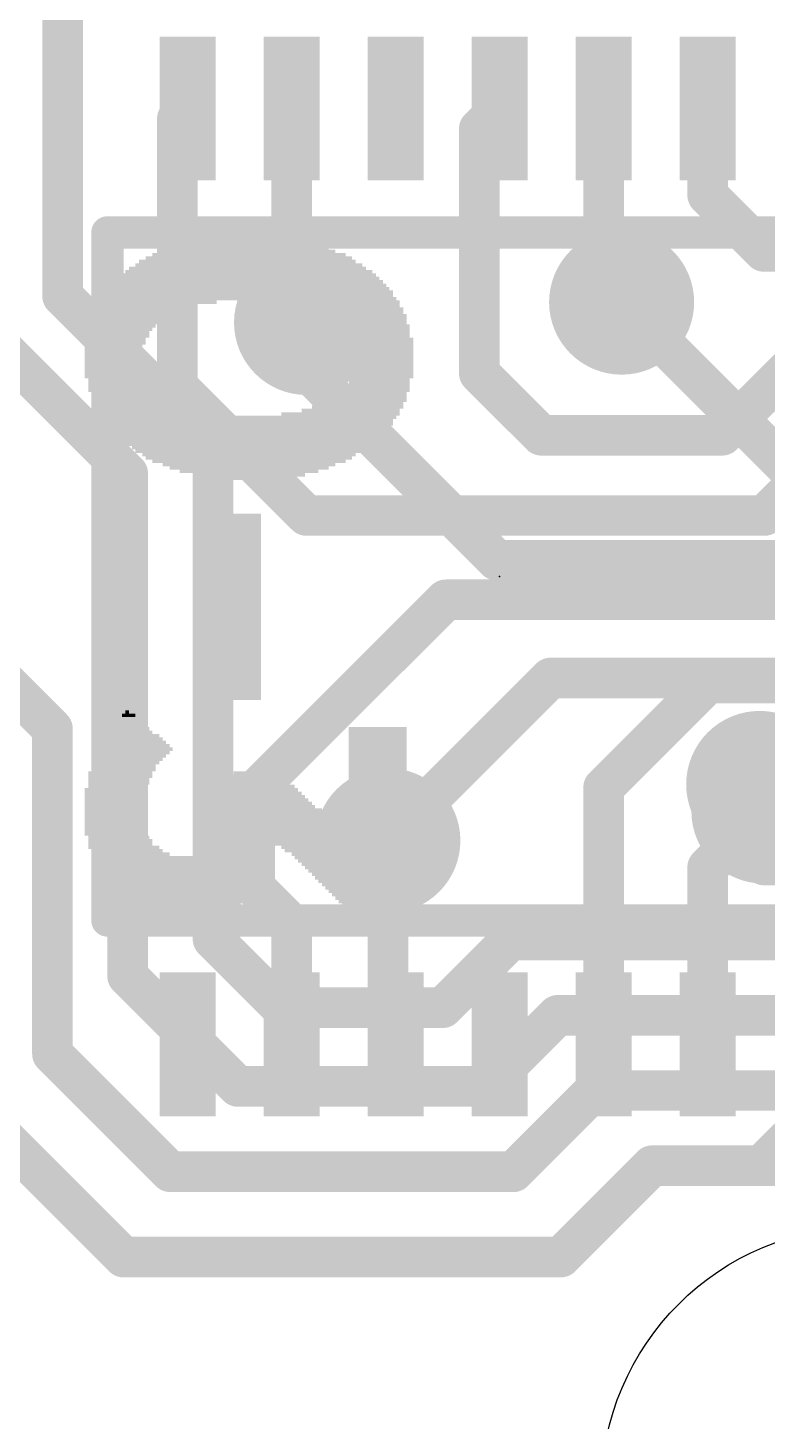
# Model space of a CAD drawing. Extents: x -0.1 to 50.9, y -0.1 to 23.
# Drawn here: x 4.93 to 9.55, y 6.15 to 14.86 of the extents above; entities that cross this region are included whole.
import ezdxf

# ---------------------------------------------------------------- set-up
doc = ezdxf.new("R2010")
doc.units = 0
for name, color, linetype in [('1', 12, 'CONTINUOUS'), ('16', 5, 'CONTINUOUS'), ('18', 110, 'CONTINUOUS'), ('20', 53, 'CONTINUOUS'), ('200', 40, 'CONTINUOUS'), ('22', 6, 'CONTINUOUS'), ('24', 53, 'CONTINUOUS')]:
    doc.layers.add(name, color=color, linetype=linetype)

# ---------------------------------------------------------------- blocks, each defined once
blk = doc.blocks.new('RECT')
blk.add_solid([(-0.5, -0.5), (0.5, -0.5), (-0.5, 0.5), (0.5, 0.5)])
blk = doc.blocks.new('ROUNDV')
at = {"const_width": 0.5}
blk.add_lwpolyline([(0, -0.25, 1), (0, 0.25, 1), (0, -0.25)], format="xyb", dxfattribs=at)

msp = doc.modelspace()

# ---------------------------------------------------------------- linework, layer by layer
at = {"layer": '1', "const_width": 0.254}
for points in [[(5.1435, 15.113), (5.1435, 13.1817)], [(4.2835, 13.34), (5.5499, 12.0736)], [(5.1435, 13.1817), (6.0833, 12.2419)], [(8.636, 13.1445), (9.7155, 12.065)], [(6.6675, 13.0175), (6.6675, 12.7192)], [(7.8551, 11.5316), (6.6675, 12.7192)], [(6.0833, 12.2419), (6.0833, 9.1632)], [(5.5499, 12.0736), (5.5499, 8.9313)], [(7.8551, 11.5316), (10.2648, 11.5316)], [(4.7575, 10.8), (5.08, 10.4775)], [(7.1755, 9.779), (8.1915, 10.795)], [(10.287, 10.795), (8.1915, 10.795)], [(5.08, 10.4775), (5.08, 8.4455)], [(9.525, 9.6266), (9.525, 9.9632)], [(10.0108, 9.6266), (9.525, 9.6266)], [(6.0833, 9.1632), (6.512, 8.7345)], [(7.5183, 8.7345), (7.9405, 9.1567)], [(7.9405, 9.1567), (10.6807, 9.1567)], [(5.5499, 8.9313), (6.2389, 8.2423)], [(6.512, 8.7345), (7.5183, 8.7345)], [(7.7913, 8.2423), (8.2358, 8.6868)], [(8.2358, 8.6868), (11.303, 8.6868)], [(5.08, 8.4455), (5.8166, 7.7089)], [(4.44, 8.26), (5.5245, 7.1755)], [(6.2389, 8.2423), (7.7913, 8.2423)], [(7.9597, 7.7089), (8.4677, 8.2169)], [(8.4677, 8.2169), (11.7094, 8.2169)], [(8.255, 7.1755), (8.8265, 7.747)], [(8.8265, 7.747), (12.3825, 7.747)], [(5.8166, 7.7089), (7.9597, 7.7089)], [(5.5245, 7.1755), (8.255, 7.1755)]]:
    msp.add_lwpolyline(points, dxfattribs=at)
at = {"layer": '1', "const_width": 0.127}
for points in [[(5.1884, 13.2266, 1), (5.0986, 13.1368)], [(5.08, 13.1817, 1), (5.207, 13.1817)], [(8.6809, 13.1894, 1), (8.5911, 13.0996)], [(6.731, 13.0175, 1), (6.604, 13.0175)], [(6.7124, 12.7641, 1), (6.6226, 12.6743)], [(6.604, 12.7192, 1), (6.731, 12.7192)], [(6.1468, 12.2419, 1), (6.0198, 12.2419)], [(6.0384, 12.197, 1), (6.1282, 12.2868)], [(5.6134, 12.0736, 1), (5.4864, 12.0736)], [(5.505, 12.0286, 1), (5.5948, 12.1185)], [(7.8551, 11.5951, 1), (7.8551, 11.4681)], [(7.8102, 11.4867, 1), (7.9, 11.5765)], [(8.1915, 10.8585, 1), (8.1915, 10.7315)], [(8.2364, 10.7501, 1), (8.1466, 10.8399)], [(5.1435, 10.4775, 1), (5.0165, 10.4775)], [(5.0351, 10.4326, 1), (5.1249, 10.5224)], [(9.5885, 9.9632, 1), (9.4615, 9.9632)], [(7.1306, 9.8239, 1), (7.2204, 9.7341)], [(9.525, 9.6901, 1), (9.525, 9.5631)], [(9.4615, 9.6266, 1), (9.5885, 9.6266)], [(6.1282, 9.2081, 1), (6.0384, 9.1183)], [(7.9405, 9.2202, 1), (7.9405, 9.0932)], [(7.9854, 9.1118, 1), (7.8956, 9.2016)], [(6.0198, 9.1632, 1), (6.1468, 9.1632)], [(5.5948, 8.9762, 1), (5.505, 8.8864)], [(5.4864, 8.9313, 1), (5.6134, 8.9313)], [(6.512, 8.798, 1), (6.512, 8.671)], [(6.4671, 8.6896, 1), (6.5569, 8.7794)], [(7.4734, 8.7794, 1), (7.5632, 8.6896)], [(7.5183, 8.671, 1), (7.5183, 8.798)], [(8.2358, 8.7503, 1), (8.2358, 8.6233)], [(8.2807, 8.6419, 1), (8.1909, 8.7317)], [(5.1249, 8.4904, 1), (5.0351, 8.4006)], [(5.0165, 8.4455, 1), (5.1435, 8.4455)], [(6.2389, 8.3058, 1), (6.2389, 8.1788)], [(7.7913, 8.1788, 1), (7.7913, 8.3058)], [(6.194, 8.1974, 1), (6.2838, 8.2872)], [(7.7464, 8.2872, 1), (7.8362, 8.1974)], [(8.4677, 8.2804, 1), (8.4677, 8.1534)], [(8.5126, 8.172, 1), (8.4228, 8.2618)], [(8.8265, 7.8105, 1), (8.8265, 7.6835)], [(8.8714, 7.7021, 1), (8.7816, 7.7919)], [(5.8166, 7.7724, 1), (5.8166, 7.6454)], [(5.7717, 7.664, 1), (5.8615, 7.7538)], [(7.9148, 7.7538, 1), (8.0046, 7.664)], [(7.9597, 7.6454, 1), (7.9597, 7.7724)], [(5.5245, 7.239, 1), (5.5245, 7.112)], [(5.4796, 7.1306, 1), (5.5694, 7.2204)], [(8.2101, 7.2204, 1), (8.2999, 7.1306)], [(8.255, 7.112, 1), (8.255, 7.239)]]:
    msp.add_lwpolyline(points, format="xyb", dxfattribs=at)
at = {"layer": '16', "const_width": 0.254}
for points in [[(5.924, 14.355), (5.8605, 14.2915)], [(6.574, 14.355), (6.574, 13.111)], [(7.874, 14.355), (7.747, 14.228)], [(8.524, 14.355), (8.524, 13.2565)], [(9.174, 14.355), (9.174, 13.813)], [(5.8605, 14.2915), (5.8605, 12.618)], [(7.747, 14.228), (7.747, 12.7)], [(9.174, 13.813), (9.525, 13.462)], [(9.525, 13.462), (10.2235, 13.462)], [(8.524, 13.2565), (8.636, 13.1445)], [(6.574, 13.111), (6.6675, 13.0175)], [(7.747, 12.7), (8.1343, 12.3127)], [(9.2646, 12.3127), (9.682, 12.73)], [(5.8605, 12.618), (6.6675, 11.811)], [(8.1343, 12.3127), (9.2646, 12.3127)], [(9.5282, 11.811), (9.8124, 12.0951)], [(6.6675, 11.811), (9.5282, 11.811)], [(6.3437, 10.0902), (7.5375, 11.284)], [(7.5375, 11.284), (11.469, 11.284)], [(8.524, 10.1115), (9.1775, 10.765)], [(10.7705, 10.765), (9.1775, 10.765)], [(6.3437, 9.487), (6.3437, 10.0902)], [(8.524, 8.505), (8.524, 10.1115)], [(9.525, 9.9632), (9.174, 9.6121)], [(7.1755, 9.779), (7.1755, 8.5535)], [(9.174, 9.6121), (9.174, 8.505)], [(6.574, 9.2567), (6.3437, 9.487)], [(6.574, 8.505), (6.574, 9.2567)], [(7.224, 8.505), (7.1755, 8.5535)], [(9.824, 8.063), (9.508, 7.747)]]:
    msp.add_lwpolyline(points, dxfattribs=at)
at = {"layer": '16', "const_width": 0.127}
for points in [[(5.9689, 14.3101, 1), (5.8791, 14.3999)], [(6.6375, 14.355, 1), (6.5105, 14.355)], [(7.9189, 14.3101, 1), (7.8291, 14.3999)], [(8.5875, 14.355, 1), (8.4605, 14.355)], [(9.2375, 14.355, 1), (9.1105, 14.355)], [(5.924, 14.2915, 1), (5.797, 14.2915)], [(5.8156, 14.3364, 1), (5.9054, 14.2466)], [(7.8105, 14.228, 1), (7.6835, 14.228)], [(7.7021, 14.2729, 1), (7.7919, 14.1831)], [(9.2189, 13.8579, 1), (9.1291, 13.7681)], [(9.1105, 13.813, 1), (9.2375, 13.813)], [(9.525, 13.5255, 1), (9.525, 13.3985)], [(9.4801, 13.4171, 1), (9.5699, 13.5069)], [(8.5689, 13.3014, 1), (8.4791, 13.2116)], [(6.6189, 13.1559, 1), (6.5291, 13.0661)], [(8.4605, 13.2565, 1), (8.5875, 13.2565)], [(8.5911, 13.0996, 1), (8.6809, 13.1894)], [(6.5105, 13.111, 1), (6.6375, 13.111)], [(6.6226, 12.9726, 1), (6.7124, 13.0624)], [(7.7919, 12.7449, 1), (7.7021, 12.6551)], [(5.9054, 12.6629, 1), (5.8156, 12.5731)], [(7.6835, 12.7, 1), (7.8105, 12.7)], [(5.797, 12.618, 1), (5.924, 12.618)], [(8.1343, 12.3762, 1), (8.1343, 12.2492)], [(8.0894, 12.2677, 1), (8.1793, 12.3576)], [(9.2197, 12.3576, 1), (9.3096, 12.2677)], [(9.2646, 12.2492, 1), (9.2646, 12.3762)], [(6.6675, 11.8745, 1), (6.6675, 11.7475)], [(9.5282, 11.7475, 1), (9.5282, 11.8745)], [(6.6226, 11.7661, 1), (6.7124, 11.8559)], [(9.4833, 11.8559, 1), (9.5731, 11.7661)], [(7.5375, 11.3475, 1), (7.5375, 11.2205)], [(7.5824, 11.2391, 1), (7.4926, 11.3289)], [(9.1775, 10.8285, 1), (9.1775, 10.7015)], [(9.2224, 10.7201, 1), (9.1326, 10.8099)], [(6.4072, 10.0902, 1), (6.2801, 10.0902)], [(6.2987, 10.1351, 1), (6.3886, 10.0452)], [(8.5875, 10.1115, 1), (8.4605, 10.1115)], [(8.4791, 10.1564, 1), (8.5689, 10.0666)], [(9.5699, 9.9182, 1), (9.4801, 10.0081)], [(7.239, 9.779, 1), (7.112, 9.779)], [(9.2375, 9.6121, 1), (9.1105, 9.6121)], [(9.1291, 9.6571, 1), (9.2189, 9.5672)], [(6.3886, 9.5319, 1), (6.2987, 9.4421)], [(6.2801, 9.487, 1), (6.4072, 9.487)], [(6.6375, 9.2567, 1), (6.5105, 9.2567)], [(6.5291, 9.2118, 1), (6.6189, 9.3016)], [(7.2204, 8.5984, 1), (7.1306, 8.5086)], [(6.5105, 8.505, 1), (6.6375, 8.505)], [(7.112, 8.5535, 1), (7.239, 8.5535)], [(7.1791, 8.4601, 1), (7.2689, 8.5499)], [(8.4605, 8.505, 1), (8.5875, 8.505)], [(9.1105, 8.505, 1), (9.2375, 8.505)], [(9.4631, 7.7919, 1), (9.5529, 7.7021)]]:
    msp.add_lwpolyline(points, format="xyb", dxfattribs=at)
at = {"layer": '20'}
msp.add_circle((10.16, 5.715), 1.651, dxfattribs=at)
at = {"layer": '22', "const_width": 0.2032}
for points in [[(10.324, 13.58), (5.424, 13.58)], [(5.424, 13.58), (5.424, 9.28)], [(5.424, 9.28), (10.324, 9.28)]]:
    msp.add_lwpolyline(points, dxfattribs=at)
at = {"layer": '22'}
for points, const_width in [([(5.424, 13.6308, 1), (5.424, 13.5292)], 0.1016), ([(5.4748, 13.58, 1), (5.3732, 13.58)], 0.1016), ([(9.499, 9.9002, 1), (9.499, 10.3598, 1), (9.499, 9.9002)], 0.4596), ([(5.424, 9.3308, 1), (5.424, 9.2292)], 0.1016), ([(5.3732, 9.28, 1), (5.4748, 9.28)], 0.1016)]:
    msp.add_lwpolyline(points, format="xyb", dxfattribs=dict(at, const_width=const_width))
at = {"layer": '24'}
msp.add_point((7.874, 11.43), dxfattribs=at)

# ---------------------------------------------------------------- block references
at = {"layer": '16', "xscale": 0.35, "yscale": 0.9}
for p in [(5.924, 14.355), (6.574, 14.355), (7.224, 14.355), (7.874, 14.355), (8.524, 14.355), (9.174, 14.355)]:
    msp.add_blockref('RECT', p, dxfattribs=at)
at = {"layer": '16', "xscale": 0.35, "yscale": 0.9, "rotation": 180}
for p in [(5.924, 8.505), (6.574, 8.505), (7.224, 8.505), (7.874, 8.505), (8.524, 8.505), (9.174, 8.505)]:
    msp.add_blockref('RECT', p, dxfattribs=at)
at = {"layer": '18', "xscale": 0.9064, "yscale": 0.9064}
for p in [(8.636, 13.1445), (8.636, 13.1445), (6.6675, 13.0175), (6.6675, 13.0175), (9.525, 9.9632), (9.525, 9.9632), (7.1755, 9.779), (7.1755, 9.779)]:
    msp.add_blockref('ROUNDV', p, dxfattribs=at)
at = {"layer": '200'}
for p, xscale, yscale in [((6.3081, 13.5043), 0.8661, 0.0211), ((6.3081, 13.5255), 0.6985, 0.0213), ((6.2979, 13.5467), 0.4242, 0.0211), ((6.3068, 13.4197), 1.2903, 0.0211), ((6.3081, 13.4408), 1.2065, 0.0211), ((6.2979, 13.462), 1.0998, 0.0213), ((6.3081, 13.4832), 0.9931, 0.0211), ((6.3081, 13.3138), 1.5875, 0.0211), ((6.3068, 13.335), 1.5443, 0.0213), ((6.2979, 13.3562), 1.4808, 0.0211), ((6.3068, 13.3773), 1.4173, 0.0211), ((6.2979, 13.3985), 1.3538, 0.0213), ((6.3081, 13.2292), 1.7551, 0.0211), ((6.3081, 13.2503), 1.7145, 0.0211), ((6.3081, 13.2715), 1.6739, 0.0213), ((6.3081, 13.2927), 1.6281, 0.0211), ((5.7366, 13.1445), 0.7391, 0.0213), ((6.3081, 13.1657), 1.8415, 0.0211), ((6.3081, 13.208), 1.8009, 0.0213), ((6.3081, 13.1868), 1.8009, 0.0211), ((6.8796, 13.1445), 0.7391, 0.0213), ((5.5677, 13.0598), 0.4877, 0.0211), ((5.6299, 13.1022), 0.5715, 0.0211), ((5.5982, 13.081), 0.508, 0.0213), ((5.6731, 13.1233), 0.6121, 0.0211), ((6.9431, 13.1233), 0.6121, 0.0211), ((6.9964, 13.1022), 0.5512, 0.0211), ((7.018, 13.081), 0.508, 0.0213), ((7.0485, 13.0598), 0.4877, 0.0211), ((5.5143, 12.9963), 0.4216, 0.0211), ((5.5042, 12.9752), 0.4013, 0.0211), ((5.5359, 13.0175), 0.4242, 0.0213), ((5.5563, 13.0387), 0.4648, 0.0211), ((7.0701, 13.0387), 0.4445, 0.0211), ((7.0803, 13.0175), 0.4242, 0.0213), ((7.1006, 12.9963), 0.4242, 0.0211), ((7.112, 12.9752), 0.4013, 0.0211), ((5.4712, 12.9117), 0.381, 0.0211), ((5.4712, 12.8905), 0.381, 0.0213), ((5.494, 12.954), 0.381, 0.0213), ((5.494, 12.9328), 0.381, 0.0211), ((7.1222, 12.954), 0.381, 0.0213), ((7.1222, 12.9328), 0.381, 0.0211), ((7.1438, 12.9117), 0.3835, 0.0211), ((7.1438, 12.8905), 0.3835, 0.0213), ((5.461, 12.8693), 0.3607, 0.0211), ((5.461, 12.8482), 0.3607, 0.0211), ((5.461, 12.827), 0.3607, 0.0213), ((5.461, 12.8058), 0.3607, 0.0211), ((7.1552, 12.8693), 0.3607, 0.0211), ((7.1552, 12.8482), 0.3607, 0.0211), ((7.1552, 12.827), 0.3607, 0.0213), ((7.1552, 12.8058), 0.3607, 0.0211), ((5.461, 12.7847), 0.3607, 0.0211), ((5.461, 12.7635), 0.3607, 0.0213), ((5.461, 12.7423), 0.3607, 0.0211), ((5.461, 12.7212), 0.3607, 0.0211), ((7.1552, 12.7847), 0.3607, 0.0211), ((7.1552, 12.7635), 0.3607, 0.0213), ((7.1552, 12.7423), 0.3607, 0.0211), ((7.1552, 12.7212), 0.3607, 0.0211), ((5.4712, 12.7), 0.381, 0.0213), ((5.4712, 12.6788), 0.381, 0.0211), ((5.494, 12.6577), 0.381, 0.0211), ((5.494, 12.6365), 0.381, 0.0213), ((7.1222, 12.6577), 0.381, 0.0211), ((7.1222, 12.6365), 0.381, 0.0213), ((7.1438, 12.7), 0.3835, 0.0213), ((7.1438, 12.6788), 0.3835, 0.0211), ((5.5042, 12.6153), 0.4013, 0.0211), ((5.5143, 12.5942), 0.4216, 0.0211), ((5.5359, 12.573), 0.4242, 0.0213), ((5.5461, 12.5518), 0.4445, 0.0211), ((5.5677, 12.5307), 0.4877, 0.0211), ((7.0485, 12.5307), 0.4877, 0.0211), ((7.0599, 12.5518), 0.4648, 0.0211), ((7.0803, 12.573), 0.4242, 0.0213), ((7.1006, 12.5942), 0.4242, 0.0211), ((7.112, 12.6153), 0.4013, 0.0211), ((5.5982, 12.5095), 0.508, 0.0213), ((5.6198, 12.4883), 0.5512, 0.0211), ((5.6731, 12.4672), 0.6121, 0.0211), ((5.7366, 12.446), 0.7391, 0.0213), ((6.8796, 12.446), 0.7391, 0.0213), ((6.9431, 12.4672), 0.6121, 0.0211), ((6.9863, 12.4883), 0.5715, 0.0211), ((7.018, 12.5095), 0.508, 0.0213), ((6.3081, 12.4248), 1.8415, 0.0211), ((6.3081, 12.4037), 1.8009, 0.0211), ((6.3081, 12.3825), 1.8009, 0.0213), ((6.3081, 12.3613), 1.7551, 0.0211), ((6.3081, 12.3402), 1.7145, 0.0211), ((6.3081, 12.319), 1.6739, 0.0213), ((6.3081, 12.2978), 1.6281, 0.0211), ((6.3081, 12.2767), 1.5875, 0.0211), ((6.3068, 12.2555), 1.5443, 0.0213), ((6.3081, 12.2343), 1.4605, 0.0211), ((6.3068, 12.2132), 1.4173, 0.0211), ((6.3081, 12.192), 1.3335, 0.0213), ((6.3068, 12.1708), 1.2903, 0.0211), ((6.3081, 12.1497), 1.2065, 0.0211), ((6.3081, 12.1285), 1.0795, 0.0213), ((6.3081, 12.1073), 0.9931, 0.0211), ((6.3081, 12.0862), 0.8661, 0.0211), ((6.3081, 12.065), 0.6985, 0.0213), ((6.3182, 12.0438), 0.4242, 0.0211), ((6.2027, 11.811), 0.3607, 0.0213), ((6.2027, 11.7898), 0.3607, 0.0211), ((6.2027, 11.7687), 0.3607, 0.0211), ((6.2027, 11.7475), 0.3607, 0.0213), ((6.2027, 11.7263), 0.3607, 0.0211), ((6.2027, 11.7052), 0.3607, 0.0211), ((6.2027, 11.684), 0.3607, 0.0213), ((6.2027, 11.6628), 0.3607, 0.0211), ((6.2027, 11.6417), 0.3607, 0.0211), ((6.2027, 11.6205), 0.3607, 0.0213), ((6.2027, 11.5993), 0.3607, 0.0211), ((6.2027, 11.5782), 0.3607, 0.0211), ((6.2027, 11.557), 0.3607, 0.0213), ((6.2027, 11.5358), 0.3607, 0.0211), ((6.2027, 11.5147), 0.3607, 0.0211), ((6.2027, 11.4935), 0.3607, 0.0213), ((6.2027, 11.4723), 0.3607, 0.0211), ((6.2027, 11.4512), 0.3607, 0.0211), ((6.2027, 11.43), 0.3607, 0.0213), ((6.2027, 11.4088), 0.3607, 0.0211), ((6.2027, 11.3877), 0.3607, 0.0211), ((6.2027, 11.3665), 0.3607, 0.0213), ((6.2027, 11.3453), 0.3607, 0.0211), ((6.2027, 11.3242), 0.3607, 0.0211), ((6.2027, 11.303), 0.3607, 0.0213), ((6.2027, 11.2818), 0.3607, 0.0211), ((6.2027, 11.2607), 0.3607, 0.0211), ((6.2027, 11.2395), 0.3607, 0.0213), ((6.2027, 11.2183), 0.3607, 0.0211), ((6.2027, 11.1972), 0.3607, 0.0211), ((6.2027, 11.176), 0.3607, 0.0213), ((6.2027, 11.1548), 0.3607, 0.0211), ((6.2027, 11.1337), 0.3607, 0.0211), ((6.2027, 11.1125), 0.3607, 0.0213), ((6.2027, 11.0913), 0.3607, 0.0211), ((6.2027, 11.0702), 0.3607, 0.0211), ((6.2027, 11.049), 0.3607, 0.0213), ((6.2027, 11.0278), 0.3607, 0.0211), ((6.2027, 11.0067), 0.3607, 0.0211), ((6.2027, 10.9855), 0.3607, 0.0213), ((6.2027, 10.9643), 0.3607, 0.0211), ((6.2027, 10.9432), 0.3607, 0.0211), ((6.2027, 10.922), 0.3607, 0.0213), ((6.2027, 10.9008), 0.3607, 0.0211), ((6.2027, 10.8797), 0.3607, 0.0211), ((6.2027, 10.8585), 0.3607, 0.0213), ((6.2027, 10.8373), 0.3607, 0.0211), ((6.2027, 10.8162), 0.3607, 0.0211), ((6.2027, 10.795), 0.3607, 0.0213), ((6.2027, 10.7738), 0.3607, 0.0211), ((6.2027, 10.7527), 0.3607, 0.0211), ((6.2027, 10.7315), 0.3607, 0.0213), ((6.2027, 10.7103), 0.3607, 0.0211), ((6.2027, 10.6892), 0.3607, 0.0211), ((6.2027, 10.668), 0.3607, 0.0213), ((5.5575, 10.541), 0.127, 0.0213), ((5.5563, 10.5622), 0.0838, 0.0211), ((5.5461, 10.5833), 0.0229, 0.0211), ((5.5677, 10.4563), 0.2743, 0.0211), ((5.5677, 10.4775), 0.2337, 0.0213), ((5.5563, 10.4987), 0.2108, 0.0211), ((5.5563, 10.5198), 0.1702, 0.0211), ((7.112, 10.4775), 0.3607, 0.0213), ((7.112, 10.4563), 0.3607, 0.0211), ((5.588, 10.3928), 0.4013, 0.0211), ((5.5994, 10.3717), 0.4242, 0.0211), ((5.5778, 10.4352), 0.3404, 0.0211), ((5.588, 10.414), 0.3607, 0.0213), ((7.112, 10.4352), 0.3607, 0.0211), ((7.112, 10.414), 0.3607, 0.0213), ((7.112, 10.3928), 0.3607, 0.0211), ((7.112, 10.3717), 0.3607, 0.0211), ((5.5359, 10.2658), 0.4242, 0.0211), ((5.5664, 10.3082), 0.4445, 0.0211), ((5.5563, 10.287), 0.4242, 0.0213), ((5.5994, 10.3505), 0.4648, 0.0213), ((5.5893, 10.3293), 0.4445, 0.0211), ((7.112, 10.3505), 0.3607, 0.0213), ((7.112, 10.3293), 0.3607, 0.0211), ((7.112, 10.3082), 0.3607, 0.0211), ((7.112, 10.287), 0.3607, 0.0213), ((7.112, 10.2658), 0.3607, 0.0211), ((5.5042, 10.2023), 0.4013, 0.0211), ((5.5042, 10.1812), 0.4013, 0.0211), ((5.5245, 10.2447), 0.4013, 0.0211), ((5.5245, 10.2235), 0.4013, 0.0213), ((6.3398, 10.1812), 0.3404, 0.0211), ((6.35, 10.2023), 0.2743, 0.0211), ((6.4033, 10.2235), 0.127, 0.0213), ((7.112, 10.2447), 0.3607, 0.0211), ((7.112, 10.2235), 0.3607, 0.0213), ((7.112, 10.2023), 0.3607, 0.0211), ((7.112, 10.1812), 0.3607, 0.0211), ((5.4712, 10.0965), 0.381, 0.0213), ((5.494, 10.16), 0.381, 0.0213), ((5.494, 10.1388), 0.381, 0.0211), ((5.4826, 10.1177), 0.3581, 0.0211), ((6.35, 10.16), 0.3607, 0.0213), ((6.3919, 10.0965), 0.4445, 0.0213), ((6.3602, 10.1388), 0.381, 0.0211), ((6.3818, 10.1177), 0.4242, 0.0211), ((7.112, 10.16), 0.3607, 0.0213), ((7.112, 10.1388), 0.3607, 0.0211), ((7.112, 10.1177), 0.3607, 0.0211), ((7.112, 10.0965), 0.3607, 0.0213), ((5.4712, 10.0753), 0.381, 0.0211), ((5.461, 10.0542), 0.3607, 0.0211), ((5.461, 10.033), 0.3607, 0.0213), ((5.461, 10.0118), 0.3607, 0.0211), ((6.4033, 10.0753), 0.4674, 0.0211), ((6.4135, 10.0542), 0.4877, 0.0211), ((6.4351, 10.0118), 0.5309, 0.0211), ((6.4237, 10.033), 0.508, 0.0213), ((7.112, 10.0753), 0.3607, 0.0211), ((7.112, 10.0542), 0.3607, 0.0211), ((7.112, 10.033), 0.3607, 0.0213), ((7.112, 10.0118), 0.3607, 0.0211), ((5.461, 9.9907), 0.3607, 0.0211), ((5.461, 9.9695), 0.3607, 0.0213), ((5.461, 9.9483), 0.3607, 0.0211), ((5.461, 9.9272), 0.3607, 0.0211), ((6.4668, 9.9695), 0.5944, 0.0213), ((6.4453, 9.9907), 0.5512, 0.0211), ((6.477, 9.9483), 0.6147, 0.0211), ((6.4872, 9.9272), 0.635, 0.0211), ((7.112, 9.9907), 0.3607, 0.0211), ((7.112, 9.9695), 0.3607, 0.0213), ((7.112, 9.9483), 0.3607, 0.0211), ((7.112, 9.9272), 0.3607, 0.0211), ((5.461, 9.906), 0.3607, 0.0213), ((5.461, 9.8848), 0.3607, 0.0211), ((5.4712, 9.8637), 0.381, 0.0211), ((5.4712, 9.8425), 0.381, 0.0213), ((6.4986, 9.8848), 0.6985, 0.0211), ((6.5088, 9.8637), 0.7188, 0.0211), ((6.5189, 9.8425), 0.7391, 0.0213), ((6.4986, 9.906), 0.6579, 0.0213), ((7.112, 9.906), 0.3607, 0.0213), ((7.112, 9.8848), 0.3607, 0.0211), ((7.112, 9.8637), 0.3607, 0.0211), ((7.112, 9.8425), 0.3607, 0.0213), ((5.4712, 9.8213), 0.381, 0.0211), ((5.494, 9.8002), 0.381, 0.0211), ((5.5042, 9.779), 0.4013, 0.0213), ((5.5042, 9.7578), 0.4013, 0.0211), ((6.6891, 9.7578), 1.2065, 0.0211), ((6.6993, 9.779), 1.1862, 0.0213), ((6.5202, 9.8213), 0.7823, 0.0211), ((6.7107, 9.8002), 1.1633, 0.0211), ((7.112, 9.8213), 0.3607, 0.0211), ((5.5258, 9.7367), 0.4445, 0.0211), ((5.5461, 9.7155), 0.4445, 0.0213), ((5.5677, 9.6943), 0.4877, 0.0211), ((5.8852, 9.6732), 1.1227, 0.0211), ((6.223, 9.6943), 0.4877, 0.0211), ((6.2548, 9.7155), 0.4242, 0.0213), ((6.2662, 9.7367), 0.4013, 0.0211), ((6.9012, 9.7367), 0.7823, 0.0211), ((6.9113, 9.7155), 0.762, 0.0213), ((6.9329, 9.6943), 0.7188, 0.0211), ((6.9431, 9.6732), 0.6985, 0.0211), ((5.8953, 9.652), 1.1024, 0.0213), ((5.8953, 9.6308), 1.1024, 0.0211), ((5.8953, 9.6097), 1.0566, 0.0211), ((5.8953, 9.5885), 1.0566, 0.0213), ((6.9533, 9.652), 0.6782, 0.0213), ((6.9647, 9.6308), 0.6553, 0.0211), ((6.9748, 9.6097), 0.635, 0.0211), ((6.985, 9.5885), 0.6147, 0.0213), ((5.8953, 9.5673), 1.016, 0.0211), ((5.8953, 9.5462), 1.016, 0.0211), ((5.8953, 9.525), 0.9754, 0.0213), ((5.9068, 9.5038), 0.9525, 0.0211), ((5.9055, 9.4827), 0.9093, 0.0211), ((6.9964, 9.5673), 0.5918, 0.0211), ((7.0066, 9.5462), 0.5715, 0.0211), ((7.0168, 9.525), 0.5512, 0.0213), ((7.0282, 9.5038), 0.5283, 0.0211), ((7.0383, 9.4827), 0.508, 0.0211), ((5.9055, 9.4615), 0.8687, 0.0213), ((5.9068, 9.4403), 0.8255, 0.0211), ((5.9055, 9.4192), 0.7823, 0.0211), ((5.9055, 9.398), 0.7417, 0.0213), ((7.0485, 9.4615), 0.4877, 0.0213), ((7.0599, 9.4403), 0.4648, 0.0211), ((7.0701, 9.4192), 0.4445, 0.0211), ((7.0803, 9.398), 0.4242, 0.0213), ((5.9169, 9.3768), 0.6782, 0.0211), ((5.9055, 9.3557), 0.6147, 0.0211), ((5.9055, 9.3345), 0.5283, 0.0213), ((5.9169, 9.3133), 0.4242, 0.0211), ((7.0904, 9.3768), 0.4039, 0.0211), ((7.1018, 9.3557), 0.381, 0.0211), ((7.112, 9.3345), 0.3607, 0.0213), ((7.1222, 9.3133), 0.3404, 0.0211), ((5.9157, 9.2922), 0.254, 0.0211)]:
    msp.add_blockref('RECT', p, dxfattribs=dict(at, xscale=xscale, yscale=yscale))

doc.saveas('drawing.dxf')
